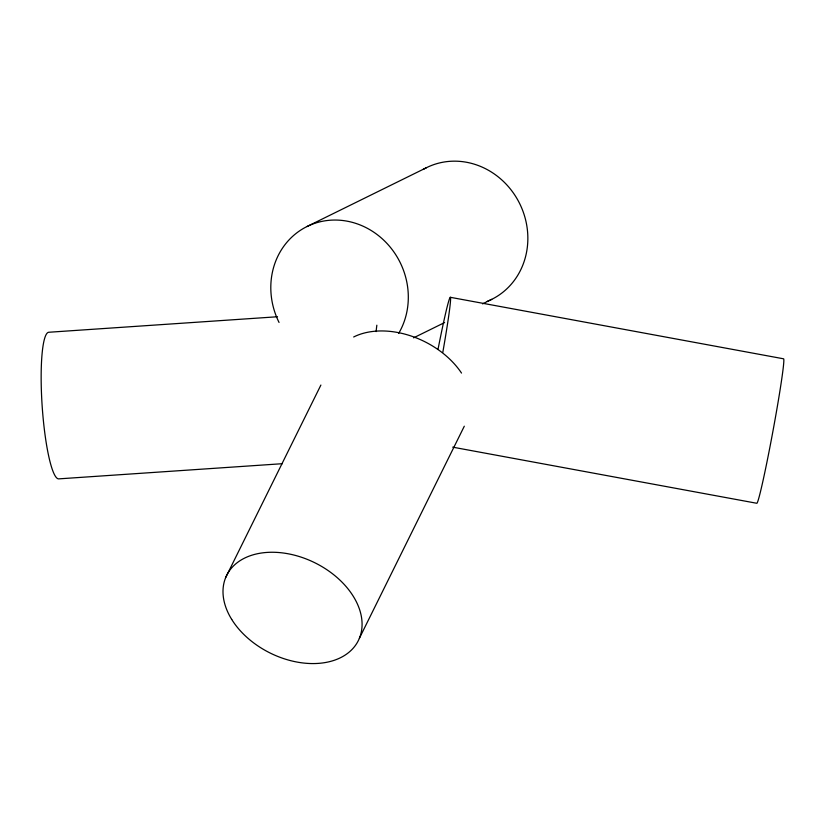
<?xml version="1.0" encoding="UTF-8"?>
<svg xmlns="http://www.w3.org/2000/svg" width="825" height="825" viewBox="0 0 825 825"><rect width="100%" height="100%" fill="white"/><g stroke="black" fill="none" stroke-linecap="round" stroke-linejoin="round"><path stroke-width="1.24" d="M225.668 577.552L320.894 385.058M359.38 638.282L464.3 426.205M306.921 226.576L426.463 167.702M413.583 337.848L444.613 322.554M482.553 303.878L491.741 299.341M277.52 316.748L48.799 332.258A73.477 11.612 86.1 0 0 42.178 406.292A73.477 11.612 86.1 0 0 58.73 478.871L282.305 463.702M438.013 349.357A73.477 2.723 -79.5 0 1 450.316 297.299L783.564 358.803A73.477 2.723 -79.5 0 1 772.674 432.578A73.477 2.723 -79.5 0 1 756.824 503.281L452.719 447.16M423.132 169.476A73.477 67.557 63.8 0 1 519.915 204.095A73.477 67.557 63.8 0 1 487.152 301.403M279.046 322.451A73.477 67.557 63.8 0 1 340.952 220.316A73.477 67.557 63.8 0 1 398.702 333.362M353.677 336.982A73.477 50.366 26.3 0 1 461.515 373.075M450.316 297.299A73.477 2.723 -79.5 0 1 442.808 352.337M376.138 331.578A73.477 11.612 86.1 0 1 376.85 325.194M231.722 619.431A73.477 50.366 26.3 0 0 352.151 649.327A73.477 50.366 26.3 0 0 293.7 554.988A73.477 50.366 26.3 0 0 231.722 619.431"/></g></svg>
